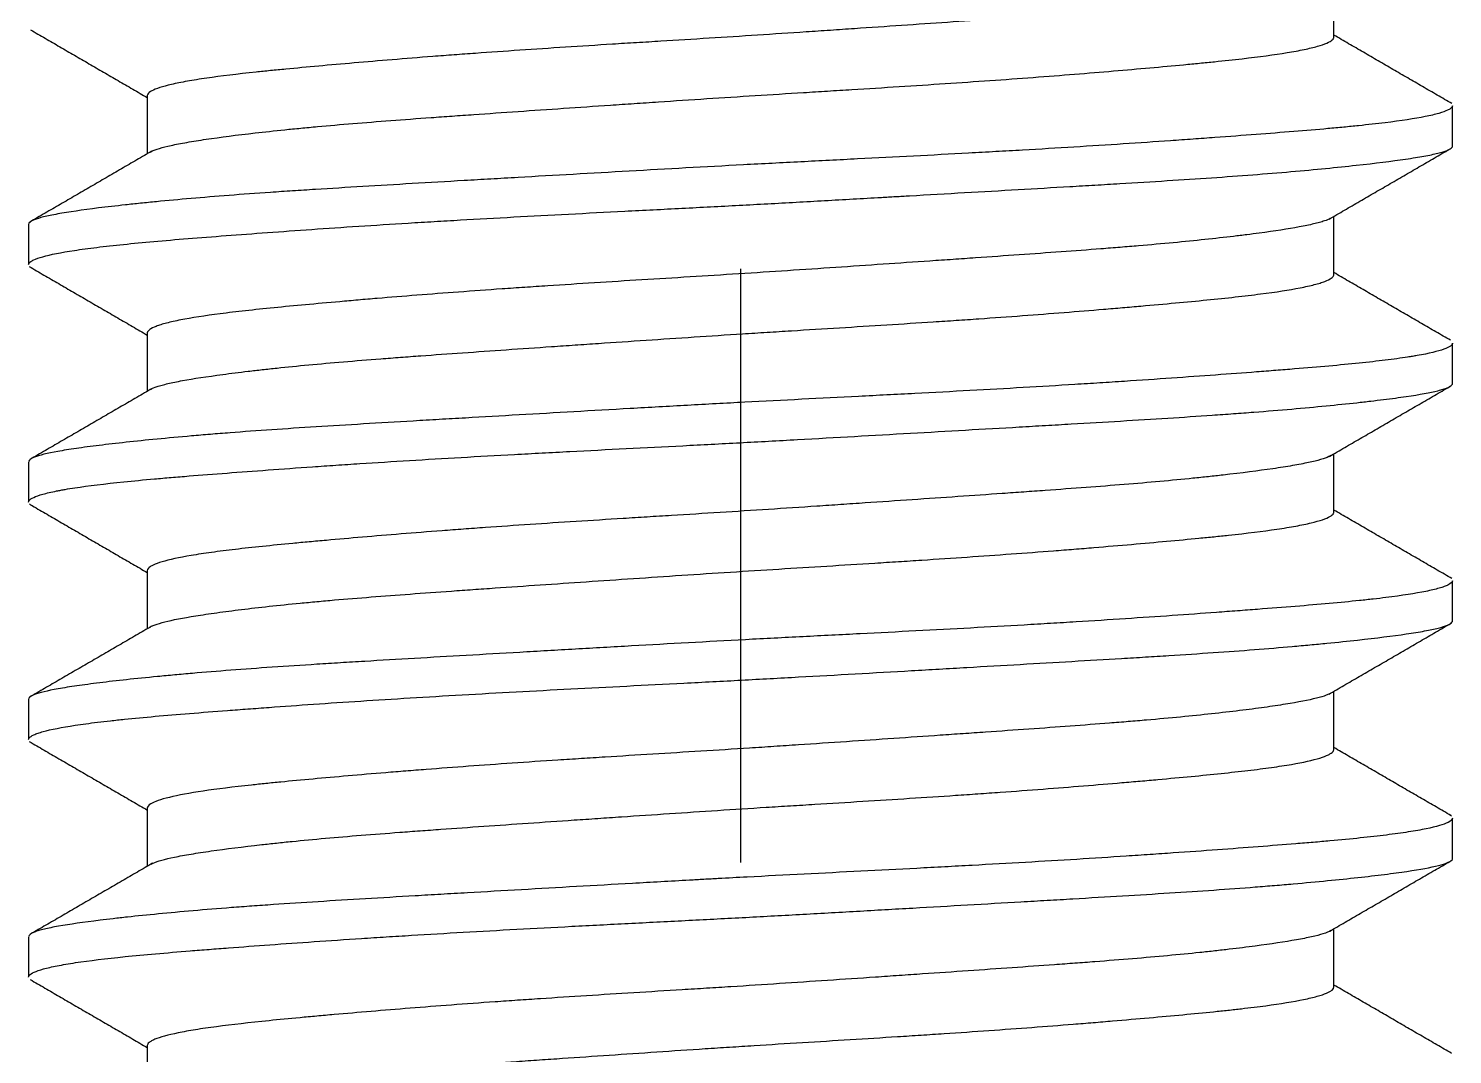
# Model space of a CAD drawing. Extents: x 0 to 790, y 0 to 579.
# Drawn here: x 523.18 to 529.18, y 263.6 to 267.92 of the extents above; entities that cross this region are included whole.
import ezdxf

# ---------------------------------------------------------------- set-up
doc = ezdxf.new("R2010")
doc.units = 0
doc.header["$LTSCALE"] = 10
doc.header["$MEASUREMENT"] = 0
doc.linetypes.add('CENTER', pattern=[2, 1.25, -0.25, 0.25, -0.25])
doc.layers.add('1', color=7, linetype='CONTINUOUS')

msp = doc.modelspace()

# ---------------------------------------------------------------- linework, layer by layer
at = {"layer": '1', "color": 1, "linetype": 'CENTER', "lineweight": -3}
msp.add_line((526.1765, 281.9045), (526.1765, 209.366), dxfattribs=at)
at = {"layer": '1', "color": 7, "linetype": 'Continuous', "lineweight": -3}
for p, q in [((528.6765, 267.8805), (528.6765, 268.1259)), ((523.6765, 267.6344), (523.6765, 267.3892)), ((529.1765, 267.423), (529.1765, 267.5913)), ((523.1765, 267.0913), (523.1765, 266.9237)), ((528.6765, 266.8801), (528.6765, 267.1259)), ((523.6765, 266.635), (523.6765, 266.3892)), ((529.1765, 266.4239), (529.1765, 266.5921)), ((523.1765, 266.0915), (523.1765, 265.9233)), ((528.6765, 265.8808), (528.6765, 266.1259)), ((523.6765, 265.6348), (523.6765, 265.3892)), ((529.1765, 265.4234), (529.1765, 265.5912)), ((528.6765, 264.8801), (528.6765, 265.126)), ((523.1765, 265.0918), (523.1765, 264.9239)), ((523.6765, 264.6346), (523.6765, 264.3891)), ((529.1765, 264.4235), (529.1765, 264.5918)), ((523.1765, 264.0912), (523.1765, 263.9231)), ((528.6765, 263.8804), (528.6765, 264.1259)), ((523.6765, 263.6351), (523.6765, 263.3892))]:
    msp.add_line(p, q, dxfattribs=at)
for points, knots in [([(528.6609, 268.1168), (528.6575, 268.115), (528.6536, 268.1131), (528.639, 268.1071), (528.6262, 268.103), (528.5797, 268.0905), (528.538, 268.0822), (528.4721, 268.0713), (528.4582, 268.0691), (528.4292, 268.0647), (528.4141, 268.0625), (528.367, 268.0558), (528.3333, 268.0514), (528.2251, 268.038), (528.1439, 268.0289), (528.0306, 268.0177), (528.0073, 268.0155), (527.9597, 268.011), (527.9354, 268.0088), (527.8614, 268.0023), (527.8103, 267.9981), (527.652, 267.9855), (527.5399, 267.9773), (527.3913, 267.9667), (527.3612, 267.9645), (527.3, 267.9602), (527.2691, 267.9581), (527.1759, 267.9516), (527.1129, 267.9472), (526.9215, 267.9341), (526.7905, 267.9251), (526.6226, 267.9138), (526.5888, 267.9115), (526.5208, 267.9069), (526.4865, 267.9046), (526.3841, 267.8978), (526.3159, 267.8933), (526.1115, 267.8801), (525.9756, 267.8717), (525.8062, 267.8612), (525.7724, 267.8591), (525.7047, 267.855), (525.6708, 267.8529), (525.57, 267.8466), (525.5038, 267.8424), (525.3083, 267.8297), (525.182, 267.8212), (525.0293, 267.8102), (524.999, 267.808), (524.9389, 267.8035), (524.9091, 267.8012), (524.8207, 267.7945), (524.7636, 267.7899), (524.5979, 267.7764), (524.4947, 267.7674), (524.3507, 267.7544), (524.3046, 267.7501), (524.2382, 267.7437), (524.2166, 267.7416), (524.1747, 267.7374), (524.1544, 267.7353), (524.0558, 267.7249), (523.9867, 267.7165), (523.8974, 267.7037), (523.87, 267.6993), (523.8328, 267.6927), (523.821, 267.6905), (523.7988, 267.686), (523.7884, 267.6838), (523.7401, 267.6726), (523.7124, 267.6635), (523.6872, 267.65), (523.6815, 267.6454), (523.6772, 267.6387), (523.6765, 267.6365), (523.6765, 267.6341), (523.6765, 267.6339), (523.6765, 267.6336)], [0, 0, 0, 0, 0.011894, 0.011894, 0.038927, 0.038927, 0.092992, 0.092992, 0.106509, 0.106509, 0.120025, 0.120025, 0.147058, 0.147058, 0.201124, 0.201124, 0.21464, 0.21464, 0.228157, 0.228157, 0.25519, 0.25519, 0.309255, 0.309255, 0.322772, 0.322772, 0.336288, 0.336288, 0.363321, 0.363321, 0.417387, 0.417387, 0.430903, 0.430903, 0.44442, 0.44442, 0.471453, 0.471453, 0.525518, 0.525518, 0.539035, 0.539035, 0.552551, 0.552551, 0.579584, 0.579584, 0.63365, 0.63365, 0.647166, 0.647166, 0.660683, 0.660683, 0.687716, 0.687716, 0.741781, 0.741781, 0.768814, 0.768814, 0.782331, 0.782331, 0.795847, 0.795847, 0.849913, 0.849913, 0.876946, 0.876946, 0.890462, 0.890462, 0.903978, 0.903978, 0.958044, 0.958044, 0.985077, 0.985077, 0.998594, 0.998594, 1, 1, 1, 1]), ([(523.6892, 267.3966), (523.691, 267.3977), (523.693, 267.3988), (523.7117, 267.4082), (523.7392, 267.4164), (523.7966, 267.4289), (523.8185, 267.4332), (523.8554, 267.4396), (523.8684, 267.4418), (523.8957, 267.4462), (523.91, 267.4484), (523.9843, 267.4594), (524.0531, 267.4683), (524.1704, 267.4817), (524.2118, 267.4862), (524.2776, 267.493), (524.3001, 267.4952), (524.3463, 267.4997), (524.3698, 267.5019), (524.4898, 267.5129), (524.5928, 267.5212), (524.7575, 267.5337), (524.8424, 267.54), (524.9312, 267.5463), (524.9913, 267.5506), (525.0218, 267.5527), (525.1748, 267.5634), (525.301, 267.5721), (525.4954, 267.5854), (525.594, 267.5921), (525.6946, 267.599), (525.7621, 267.6035), (525.7962, 267.6058), (525.9662, 267.6172), (526.102, 267.6262), (526.3057, 267.639), (526.3736, 267.6432), (526.4754, 267.6495), (526.5093, 267.6516), (526.5771, 267.6558), (526.6111, 267.6579), (526.78, 267.6683), (526.9112, 267.6766), (527.1662, 267.6936), (527.2899, 267.7023), (527.5295, 267.7203), (527.6421, 267.7293), (527.8534, 267.7472), (527.9521, 267.756), (528.0664, 267.7667), (528.0888, 267.7689), (528.1322, 267.7731), (528.1533, 267.7752), (528.2149, 267.7815), (528.2535, 267.7856), (528.3624, 267.7981), (528.4256, 267.8066), (528.4924, 267.8175), (528.5052, 267.8197), (528.5293, 267.8241), (528.5407, 267.8263), (528.5727, 267.833), (528.5913, 267.8375), (528.6389, 267.851), (528.6599, 267.86), (528.6724, 267.8713), (528.6742, 267.8736), (528.6761, 267.8774), (528.6765, 267.879), (528.6765, 267.8806)], [0, 0, 0, 0, 0.006897, 0.006897, 0.060776, 0.060776, 0.087716, 0.087716, 0.101186, 0.101186, 0.114655, 0.114655, 0.168535, 0.168535, 0.195474, 0.195474, 0.208944, 0.208944, 0.222414, 0.222414, 0.276294, 0.276294, 0.303233, 0.316703, 0.316703, 0.330173, 0.330173, 0.384052, 0.384052, 0.410992, 0.424462, 0.424462, 0.437932, 0.437932, 0.491811, 0.491811, 0.518751, 0.518751, 0.53222, 0.53222, 0.54569, 0.54569, 0.59957, 0.59957, 0.653449, 0.653449, 0.707328, 0.707328, 0.761208, 0.761208, 0.774678, 0.774678, 0.788147, 0.788147, 0.815087, 0.815087, 0.868966, 0.868966, 0.882436, 0.882436, 0.895906, 0.895906, 0.922846, 0.922846, 0.976725, 0.976725, 0.990195, 0.990195, 1, 1, 1, 1]), ([(529.1765, 267.5915), (529.1761, 267.5855), (529.1692, 267.5793), (529.1467, 267.5685), (529.1341, 267.564), (529.1102, 267.5572), (529.1014, 267.555), (529.0823, 267.5505), (529.072, 267.5482), (529.0166, 267.5371), (528.9603, 267.5285), (528.8579, 267.5159), (528.8208, 267.5117), (528.7705, 267.5065), (528.7603, 267.5055), (528.7394, 267.5034), (528.7288, 267.5024), (528.6964, 267.4993), (528.6743, 267.4973), (528.5602, 267.487), (528.4591, 267.479), (528.2931, 267.4664), (528.2354, 267.462), (528.145, 267.4554), (528.1143, 267.4532), (528.0516, 267.4487), (528.0197, 267.4465), (527.8585, 267.4353), (527.7232, 267.4264), (527.5106, 267.4133), (527.4382, 267.409), (527.3272, 267.4026), (527.2897, 267.4005), (527.2141, 267.3963), (527.1758, 267.3941), (526.9838, 267.3837), (526.8279, 267.3757), (526.5907, 267.3636), (526.511, 267.3595), (526.3907, 267.3534), (526.3505, 267.3513), (526.2697, 267.3471), (526.2291, 267.345), (526.026, 267.3342), (525.8656, 267.3252), (525.549, 267.3073), (525.3927, 267.2984), (525.2001, 267.2873), (525.1617, 267.2851), (525.0859, 267.2807), (525.0484, 267.2786), (524.937, 267.2722), (524.8644, 267.268), (524.6509, 267.2555), (524.5148, 267.2474), (524.3524, 267.2372), (524.3203, 267.2351), (524.2572, 267.231), (524.2263, 267.2289), (524.1354, 267.2227), (524.0772, 267.2185), (523.9098, 267.2056), (523.8077, 267.1966), (523.6923, 267.1854), (523.6698, 267.1832), (523.6261, 267.1787), (523.6049, 267.1765), (523.5439, 267.1698), (523.5062, 267.1655), (523.4021, 267.1525), (523.3445, 267.1442), (523.2875, 267.1339), (523.2769, 267.1319), (523.2571, 267.1278), (523.248, 267.1257), (523.2232, 267.1196), (523.2099, 267.1156), (523.1842, 267.1051), (523.1764, 267.0987), (523.1765, 267.092)], [0, 0, 0, 0, 0.036125, 0.036125, 0.061782, 0.061782, 0.074611, 0.074611, 0.087439, 0.087439, 0.138753, 0.138753, 0.16441, 0.16441, 0.170824, 0.170824, 0.177238, 0.177238, 0.190066, 0.190066, 0.24138, 0.24138, 0.267037, 0.267037, 0.279865, 0.279865, 0.292694, 0.292694, 0.344007, 0.344007, 0.369664, 0.369664, 0.382493, 0.382493, 0.395321, 0.395321, 0.446635, 0.446635, 0.472291, 0.472291, 0.48512, 0.48512, 0.497948, 0.497948, 0.549262, 0.549262, 0.600576, 0.600576, 0.613404, 0.613404, 0.626232, 0.626232, 0.651889, 0.651889, 0.703203, 0.703203, 0.716031, 0.716031, 0.72886, 0.72886, 0.754517, 0.754517, 0.80583, 0.80583, 0.818659, 0.818659, 0.831487, 0.831487, 0.857144, 0.857144, 0.908458, 0.908458, 0.921286, 0.921286, 0.934114, 0.934114, 0.959771, 0.959771, 1, 1, 1, 1]), ([(523.1765, 266.9227), (523.1764, 266.9248), (523.1772, 266.927), (523.1802, 266.9313), (523.1826, 266.9335), (523.1874, 266.9369), (523.1892, 266.938), (523.1932, 266.9403), (523.2042, 266.9459), (523.2202, 266.9515), (523.268, 266.965), (523.3123, 266.9738), (523.3833, 266.9847), (523.3983, 266.9868), (523.4299, 266.9911), (523.4465, 266.9933), (523.4985, 266.9996), (523.5359, 267.0038), (523.6561, 267.0161), (523.7469, 267.0242), (523.8991, 267.0365), (523.9526, 267.0406), (524.0649, 267.0492), (524.1232, 267.0535), (524.3036, 267.0667), (524.4316, 267.0756), (524.635, 267.0889), (524.7047, 267.0934), (524.8123, 267.1), (524.8487, 267.1022), (524.9218, 267.1065), (524.9586, 267.1086), (525.1438, 267.1193), (525.2958, 267.1275), (525.5295, 267.1397), (525.6084, 267.1437), (525.7281, 267.1498), (525.7684, 267.1519), (525.849, 267.156), (525.8892, 267.158), (526.01, 267.1642), (526.0903, 267.1684), (526.2507, 267.1769), (526.4109, 267.1856), (526.5706, 267.1946), (526.6901, 267.2014), (526.73, 267.2036), (526.7896, 267.207), (526.8095, 267.2082), (526.8491, 267.2104), (526.8689, 267.2116), (527.0457, 267.2217), (527.198, 267.2304), (527.4195, 267.2432), (527.4922, 267.2474), (527.5994, 267.2536), (527.6348, 267.2557), (527.7051, 267.2598), (527.74, 267.2619), (527.9116, 267.2722), (528.0402, 267.2803), (528.2206, 267.2927), (528.2786, 267.2969), (528.3904, 267.3055), (528.4442, 267.3099), (528.5989, 267.3234), (528.6904, 267.3324), (528.8514, 267.3499), (528.9208, 267.3585), (528.9932, 267.3691), (529.007, 267.3712), (529.0328, 267.3754), (529.0449, 267.3775), (529.0788, 267.3836), (529.0982, 267.3877), (529.1469, 267.3998), (529.1668, 267.4078), (529.1746, 267.4172), (529.1753, 267.4183), (529.1762, 267.4203), (529.1764, 267.4213), (529.1765, 267.4223)], [0, 0, 0, 0, 0.012724, 0.012724, 0.025553, 0.025553, 0.031967, 0.031967, 0.038381, 0.064038, 0.064038, 0.115352, 0.115352, 0.12818, 0.12818, 0.141008, 0.141008, 0.166665, 0.166665, 0.217979, 0.217979, 0.243636, 0.243636, 0.269292, 0.269292, 0.320606, 0.320606, 0.346263, 0.346263, 0.359091, 0.359091, 0.37192, 0.37192, 0.423233, 0.423233, 0.44889, 0.44889, 0.461718, 0.461718, 0.474547, 0.474547, 0.500204, 0.500204, 0.52586, 0.551517, 0.551517, 0.564346, 0.564346, 0.57076, 0.57076, 0.577174, 0.577174, 0.628488, 0.628488, 0.654144, 0.654144, 0.666973, 0.666973, 0.679801, 0.679801, 0.731115, 0.731115, 0.756772, 0.756772, 0.782429, 0.782429, 0.833742, 0.833742, 0.885056, 0.885056, 0.897884, 0.897884, 0.910713, 0.910713, 0.936369, 0.936369, 0.987683, 0.987683, 0.994097, 0.994097, 1, 1, 1, 1]), ([(528.6611, 267.117), (528.6548, 267.1135), (528.6466, 267.11), (528.6303, 267.1045), (528.6234, 267.1024), (528.6083, 267.0982), (528.6001, 267.0961), (528.5735, 267.0897), (528.5531, 267.0855), (528.4842, 267.0728), (528.428, 267.0641), (528.3449, 267.053), (528.3276, 267.0507), (528.2917, 267.0462), (528.2731, 267.0439), (528.2158, 267.0371), (528.1754, 267.0326), (528.0482, 267.0191), (527.9551, 267.0103), (527.8283, 266.9996), (527.8024, 266.9975), (527.7495, 266.9932), (527.7225, 266.9911), (527.6406, 266.9848), (527.5845, 266.9806), (527.4124, 266.9681), (527.2923, 266.9597), (527.1354, 266.9488), (527.1037, 266.9466), (527.0396, 266.9422), (527.0071, 266.94), (526.9092, 266.9333), (526.8435, 266.9288), (526.6448, 266.9152), (526.5106, 266.9061), (526.3064, 266.8927), (526.2379, 266.8882), (526.0999, 266.8794), (526.0314, 266.8751), (525.8273, 266.8625), (525.6931, 266.8543), (525.4947, 266.8418), (525.4291, 266.8376), (525.3313, 266.8311), (525.2989, 266.829), (525.235, 266.8247), (525.2033, 266.8225), (525.0469, 266.8116), (524.9272, 266.8028), (524.7558, 266.7893), (524.7, 266.7848), (524.6185, 266.778), (524.5916, 266.7757), (524.539, 266.7712), (524.5133, 266.7689), (524.3872, 266.7578), (524.2947, 266.7494), (524.1684, 266.7368), (524.1284, 266.7326), (524.0716, 266.7263), (524.0532, 266.7242), (524.0176, 266.72), (524.0005, 266.7178), (523.9182, 266.7072), (523.8628, 266.6986), (523.7952, 266.6854), (523.7752, 266.6809), (523.7492, 266.6741), (523.7411, 266.6719), (523.7265, 266.6673), (523.7198, 266.665), (523.6903, 266.6536), (523.6779, 266.6446), (523.6765, 266.6351), (523.6765, 266.6344), (523.6765, 266.6337)], [0, 0, 0, 0, 0.022492, 0.022492, 0.036008, 0.036008, 0.049525, 0.049525, 0.076557, 0.076557, 0.130623, 0.130623, 0.14414, 0.14414, 0.157656, 0.157656, 0.184689, 0.184689, 0.238755, 0.238755, 0.252271, 0.252271, 0.265788, 0.265788, 0.292821, 0.292821, 0.346886, 0.346886, 0.360403, 0.360403, 0.373919, 0.373919, 0.400952, 0.400952, 0.455018, 0.455018, 0.482051, 0.482051, 0.509084, 0.509084, 0.56315, 0.56315, 0.590183, 0.590183, 0.603699, 0.603699, 0.617215, 0.617215, 0.671281, 0.671281, 0.698314, 0.698314, 0.711831, 0.711831, 0.725347, 0.725347, 0.779413, 0.779413, 0.806446, 0.806446, 0.819962, 0.819962, 0.833479, 0.833479, 0.887544, 0.887544, 0.914577, 0.914577, 0.928094, 0.928094, 0.94161, 0.94161, 0.995676, 0.995676, 1, 1, 1, 1]), ([(523.6906, 266.3975), (523.6973, 266.4013), (523.7064, 266.4052), (523.7241, 266.4111), (523.731, 266.4132), (523.7461, 266.4174), (523.7544, 266.4195), (523.7814, 266.4258), (523.802, 266.43), (523.8715, 266.4428), (523.9278, 266.4514), (524.0276, 266.4648), (524.0634, 266.4693), (524.121, 266.4761), (524.1407, 266.4783), (524.1813, 266.4829), (524.202, 266.4851), (524.3084, 266.4964), (524.4015, 266.5052), (524.5533, 266.5179), (524.6059, 266.5221), (524.6878, 266.5284), (524.7157, 266.5305), (524.7719, 266.5347), (524.8003, 266.5368), (524.9441, 266.5473), (525.0641, 266.5557), (525.2516, 266.5687), (525.3154, 266.5731), (525.4129, 266.5798), (525.4458, 266.582), (525.5118, 266.5865), (525.5449, 266.5888), (525.7107, 266.6001), (525.8448, 266.6091), (526.0482, 266.6226), (526.1163, 266.627), (526.2191, 266.6336), (526.2535, 266.6357), (526.3222, 266.64), (526.3564, 266.6422), (526.5269, 266.6527), (526.6609, 266.6609), (526.8585, 266.6734), (526.9238, 266.6776), (527.0209, 266.6839), (527.0531, 266.6861), (527.1172, 266.6904), (527.149, 266.6926), (527.3059, 266.7035), (527.4255, 266.7123), (527.5963, 266.7258), (527.6796, 266.7325), (527.7596, 266.7393), (527.8121, 266.7438), (527.8381, 266.746), (527.9646, 266.7572), (528.0571, 266.7656), (528.1832, 266.7782), (528.243, 266.7844), (528.2979, 266.7907), (528.3334, 266.7949), (528.3506, 266.7971), (528.4334, 266.8077), (528.4889, 266.8163), (528.5567, 266.8295), (528.5867, 266.8362), (528.6108, 266.8429), (528.6255, 266.8475), (528.6322, 266.8498), (528.6622, 266.8612), (528.6748, 266.8703), (528.6764, 266.8795), (528.6765, 266.8801), (528.6765, 266.8806)], [0, 0, 0, 0, 0.025043, 0.025043, 0.038536, 0.038536, 0.052029, 0.052029, 0.079015, 0.079015, 0.132988, 0.132988, 0.159974, 0.159974, 0.173467, 0.173467, 0.18696, 0.18696, 0.240933, 0.240933, 0.267919, 0.267919, 0.281412, 0.281412, 0.294905, 0.294905, 0.348877, 0.348877, 0.375863, 0.375863, 0.389357, 0.389357, 0.40285, 0.40285, 0.456822, 0.456822, 0.483808, 0.483808, 0.497301, 0.497301, 0.510794, 0.510794, 0.564767, 0.564767, 0.591753, 0.591753, 0.605246, 0.605246, 0.618739, 0.618739, 0.672711, 0.672711, 0.699698, 0.713191, 0.713191, 0.726684, 0.726684, 0.780656, 0.780656, 0.807642, 0.821135, 0.821135, 0.834628, 0.834628, 0.888601, 0.888601, 0.915587, 0.92908, 0.92908, 0.942573, 0.942573, 0.996546, 0.996546, 1, 1, 1, 1]), ([(529.1765, 266.5916), (529.1764, 266.5899), (529.1758, 266.5882), (529.1718, 266.5821), (529.1657, 266.5776), (529.1378, 266.5642), (529.1066, 266.5552), (529.0517, 266.5441), (529.034, 266.5408), (529.0145, 266.5375), (529.0011, 266.5353), (528.9942, 266.5342), (528.9587, 266.5288), (528.9274, 266.5245), (528.8252, 266.5118), (528.7457, 266.5037), (528.6098, 266.4915), (528.5617, 266.4874), (528.4851, 266.4812), (528.459, 266.4791), (528.4056, 266.4749), (528.3784, 266.4728), (528.2398, 266.4623), (528.1203, 266.4535), (527.9285, 266.4401), (527.8625, 266.4357), (527.7601, 266.4289), (527.7254, 266.4267), (527.6554, 266.4222), (527.6201, 266.42), (527.4421, 266.4091), (527.2949, 266.4006), (527.067, 266.3882), (526.9898, 266.3841), (526.8722, 266.378), (526.8327, 266.3759), (526.7531, 266.3718), (526.7133, 266.3698), (526.5141, 266.3596), (526.3542, 266.3516), (526.1136, 266.3388), (526.0333, 266.3345), (525.9126, 266.3278), (525.8724, 266.3256), (525.7918, 266.321), (525.7515, 266.3188), (525.5515, 266.3075), (525.3955, 266.2985), (525.1669, 266.2854), (525.0917, 266.2811), (524.9802, 266.2747), (524.9248, 266.2715), (524.87, 266.2683), (524.8336, 266.2662), (524.8154, 266.2651), (524.6533, 266.2557), (524.517, 266.2476), (524.2595, 266.2313), (524.1384, 266.2232), (523.9968, 266.2123), (523.9691, 266.2101), (523.9152, 266.2057), (523.8363, 266.199), (523.7634, 266.1923), (523.6257, 266.179), (523.5444, 266.1702), (523.4564, 266.1593), (523.4395, 266.1571), (523.4073, 266.1528), (523.392, 266.1507), (523.3485, 266.1444), (523.3226, 266.1403), (523.2544, 266.128), (523.2212, 266.12), (523.1956, 266.1098), (523.1912, 266.1077), (523.1842, 266.1036), (523.1815, 266.1015), (523.1775, 266.097), (523.1765, 266.0945), (523.1765, 266.092)], [0, 0, 0, 0, 0.010059, 0.010059, 0.035715, 0.035715, 0.087029, 0.087029, 0.099857, 0.106272, 0.106272, 0.112686, 0.112686, 0.138343, 0.138343, 0.189656, 0.189656, 0.215313, 0.215313, 0.228142, 0.228142, 0.24097, 0.24097, 0.292284, 0.292284, 0.317941, 0.317941, 0.330769, 0.330769, 0.343597, 0.343597, 0.394911, 0.394911, 0.420568, 0.420568, 0.433396, 0.433396, 0.446225, 0.446225, 0.497538, 0.497538, 0.523195, 0.523195, 0.536024, 0.536024, 0.548852, 0.548852, 0.600166, 0.600166, 0.625823, 0.625823, 0.638651, 0.645065, 0.645065, 0.651479, 0.651479, 0.702793, 0.702793, 0.754107, 0.754107, 0.766935, 0.766935, 0.779764, 0.805421, 0.805421, 0.856734, 0.856734, 0.869563, 0.869563, 0.882391, 0.882391, 0.908048, 0.908048, 0.959362, 0.959362, 0.97219, 0.97219, 0.985018, 0.985018, 1, 1, 1, 1]), ([(523.1765, 265.9228), (523.1765, 265.925), (523.1773, 265.9272), (523.1854, 265.9382), (523.2047, 265.9472), (523.2528, 265.9607), (523.2721, 265.9652), (523.3002, 265.9707), (523.3061, 265.9719), (523.3182, 265.9741), (523.3368, 265.9774), (523.3571, 265.9807), (523.4285, 265.9915), (523.4972, 265.9998), (523.6176, 266.0122), (523.6606, 266.0163), (523.7295, 266.0224), (523.7533, 266.0245), (523.802, 266.0286), (523.8768, 266.0347), (523.9568, 266.0409), (524.0679, 266.0494), (524.1256, 266.0537), (524.2457, 266.0624), (524.3079, 266.0669), (524.4048, 266.0736), (524.4376, 266.0759), (524.5045, 266.0804), (524.5383, 266.0826), (524.709, 266.0938), (524.8512, 266.1025), (525.0724, 266.1152), (525.1475, 266.1194), (525.2623, 266.1256), (525.3008, 266.1277), (525.3787, 266.1318), (525.4181, 266.1339), (525.6147, 266.1441), (525.7733, 266.1521), (526.013, 266.1644), (526.0932, 266.1685), (526.214, 266.175), (526.2543, 266.1771), (526.3351, 266.1815), (526.3757, 266.1838), (526.578, 266.195), (526.8954, 266.213), (527.2007, 266.2305), (527.3875, 266.2413), (527.4246, 266.2435), (527.4977, 266.2477), (527.606, 266.254), (527.7103, 266.2601), (527.9137, 266.2724), (528.0423, 266.2804), (528.194, 266.2908), (528.224, 266.293), (528.2825, 266.2972), (528.3111, 266.2994), (528.3949, 266.3059), (528.4482, 266.3103), (528.6005, 266.3235), (528.6919, 266.3325), (528.7931, 266.3436), (528.8127, 266.3458), (528.8505, 266.3502), (528.8686, 266.3524), (528.9207, 266.3589), (528.9522, 266.3631), (529.0378, 266.3757), (529.0826, 266.3838), (529.1232, 266.3939), (529.1306, 266.3959), (529.1437, 266.4), (529.1494, 266.4021), (529.1642, 266.4082), (529.1707, 266.4123), (529.1755, 266.4184), (529.1763, 266.4204), (529.1765, 266.4224)], [0, 0, 0, 0, 0.013137, 0.013137, 0.064451, 0.064451, 0.090107, 0.090107, 0.096522, 0.096522, 0.102936, 0.115764, 0.115764, 0.167078, 0.167078, 0.192735, 0.192735, 0.205563, 0.205563, 0.218392, 0.244048, 0.244048, 0.269705, 0.269705, 0.295362, 0.295362, 0.308191, 0.308191, 0.321019, 0.321019, 0.372333, 0.372333, 0.397989, 0.397989, 0.410818, 0.410818, 0.423646, 0.423646, 0.47496, 0.47496, 0.500617, 0.500617, 0.513445, 0.513445, 0.526274, 0.526274, 0.577587, 0.628901, 0.628901, 0.641729, 0.641729, 0.654558, 0.680215, 0.680215, 0.731528, 0.731528, 0.744357, 0.744357, 0.757185, 0.757185, 0.782842, 0.782842, 0.834156, 0.834156, 0.846984, 0.846984, 0.859812, 0.859812, 0.885469, 0.885469, 0.936783, 0.936783, 0.949611, 0.949611, 0.96244, 0.96244, 0.988097, 0.988097, 1, 1, 1, 1]), ([(528.6638, 266.1185), (528.6614, 266.1171), (528.6586, 266.1156), (528.6379, 266.1058), (528.6093, 266.0976), (528.56, 266.087), (528.5494, 266.0849), (528.5268, 266.0806), (528.5148, 266.0785), (528.4769, 266.072), (528.4492, 266.0676), (528.3588, 266.0544), (528.2889, 266.0455), (528.1896, 266.0342), (528.1691, 266.032), (528.1269, 266.0274), (528.1052, 266.0252), (528.0383, 266.0184), (527.9918, 266.0139), (527.8469, 266.0009), (527.7431, 265.9926), (527.5767, 265.98), (527.5194, 265.9758), (527.4307, 265.9695), (527.4007, 265.9673), (527.3404, 265.9631), (527.31, 265.9609), (527.1567, 265.9502), (527.0301, 265.9415), (526.8343, 265.9281), (526.7681, 265.9236), (526.6672, 265.9168), (526.6332, 265.9145), (526.5655, 265.9099), (526.5316, 265.9076), (526.3621, 265.8963), (526.2262, 265.8874), (526.0219, 265.8745), (525.9537, 265.8703), (525.8513, 265.864), (525.8171, 265.8619), (525.7491, 265.8577), (525.7153, 265.8556), (525.5476, 265.8452), (525.4168, 265.8369), (525.2257, 265.8241), (525.1629, 265.8197), (525.07, 265.8131), (525.0392, 265.8109), (524.9783, 265.8064), (524.9482, 265.8042), (524.8002, 265.793), (524.6886, 265.784), (524.5312, 265.7705), (524.4804, 265.7661), (524.4068, 265.7595), (524.3827, 265.7573), (524.3353, 265.753), (524.3122, 265.7508), (524.1996, 265.7402), (524.119, 265.7319), (524.012, 265.7193), (523.9619, 265.713), (523.9172, 265.7066), (523.8886, 265.7022), (523.8749, 265.7), (523.8099, 265.689), (523.769, 265.6801), (523.7238, 265.6666), (523.7113, 265.6621), (523.6968, 265.6553), (523.6927, 265.653), (523.6858, 265.6485), (523.683, 265.6462), (523.6778, 265.6405), (523.6763, 265.6371), (523.6765, 265.6337)], [0, 0, 0, 0, 0.009483, 0.009483, 0.063362, 0.063362, 0.076832, 0.076832, 0.090302, 0.090302, 0.117241, 0.117241, 0.171121, 0.171121, 0.184591, 0.184591, 0.19806, 0.19806, 0.225, 0.225, 0.278879, 0.278879, 0.305819, 0.305819, 0.319289, 0.319289, 0.332759, 0.332759, 0.386638, 0.386638, 0.413578, 0.413578, 0.427048, 0.427048, 0.440517, 0.440517, 0.494397, 0.494397, 0.521336, 0.521336, 0.534806, 0.534806, 0.548276, 0.548276, 0.602156, 0.602156, 0.629095, 0.629095, 0.642565, 0.642565, 0.656035, 0.656035, 0.709914, 0.709914, 0.736854, 0.736854, 0.750324, 0.750324, 0.763794, 0.763794, 0.817673, 0.817673, 0.844613, 0.858082, 0.858082, 0.871552, 0.871552, 0.925432, 0.925432, 0.952371, 0.952371, 0.965841, 0.965841, 0.979311, 0.979311, 1, 1, 1, 1]), ([(523.1929, 265.9067), (523.1904, 265.9079), (523.1883, 265.9091), (523.1836, 265.912), (523.1815, 265.9137), (523.1799, 265.9155)], [0, 0, 0, 0, 0.41475, 0.41475, 1, 1, 1, 1]), ([(523.6894, 265.3967), (523.691, 265.3977), (523.6928, 265.3987), (523.6988, 265.4017), (523.7036, 265.4038), (523.7202, 265.4101), (523.7339, 265.4142), (523.7831, 265.4267), (523.8265, 265.4351), (523.8941, 265.4459), (523.9083, 265.4481), (523.9381, 265.4525), (523.9537, 265.4548), (524.002, 265.4614), (524.0365, 265.4659), (524.1468, 265.4793), (524.2292, 265.4884), (524.3436, 265.4995), (524.3671, 265.5017), (524.4152, 265.5061), (524.4398, 265.5083), (524.5149, 265.5148), (524.5665, 265.519), (524.7263, 265.5315), (524.8391, 265.5398), (524.9881, 265.5503), (525.0183, 265.5525), (525.0795, 265.5567), (525.1106, 265.5589), (525.2044, 265.5654), (525.2678, 265.5698), (525.4601, 265.583), (525.5912, 265.592), (525.7923, 265.6056), (525.8601, 265.6101), (525.9971, 265.6192), (526.0654, 265.6237), (526.2699, 265.6369), (526.4054, 265.6452), (526.6076, 265.6576), (526.6748, 265.6618), (526.7753, 265.6681), (526.8087, 265.6702), (526.8748, 265.6744), (526.9075, 265.6765), (527.07, 265.6871), (527.1955, 265.6956), (527.3772, 265.7088), (527.4366, 265.7133), (527.5241, 265.7201), (527.553, 265.7223), (527.6098, 265.7269), (527.6377, 265.7291), (527.7749, 265.7404), (527.877, 265.7494), (528.019, 265.7623), (528.0645, 265.7665), (528.1298, 265.7729), (528.1511, 265.775), (528.1925, 265.7792), (528.2126, 265.7813), (528.3099, 265.7918), (528.3778, 265.8001), (528.4651, 265.8129), (528.5051, 265.8194), (528.5394, 265.8261), (528.561, 265.8306), (528.5711, 265.8328), (528.6181, 265.8441), (528.6445, 265.8531), (528.6679, 265.8666), (528.6729, 265.8711), (528.676, 265.8773), (528.6765, 265.879), (528.6765, 265.8807)], [0, 0, 0, 0, 0.006142, 0.006142, 0.019612, 0.019612, 0.046552, 0.046552, 0.100431, 0.100431, 0.113901, 0.113901, 0.127371, 0.127371, 0.15431, 0.15431, 0.20819, 0.20819, 0.22166, 0.22166, 0.235129, 0.235129, 0.262069, 0.262069, 0.315948, 0.315948, 0.329418, 0.329418, 0.342888, 0.342888, 0.369828, 0.369828, 0.423707, 0.423707, 0.450647, 0.450647, 0.477586, 0.477586, 0.531466, 0.531466, 0.558405, 0.558405, 0.571875, 0.571875, 0.585345, 0.585345, 0.639224, 0.639224, 0.666164, 0.666164, 0.679634, 0.679634, 0.693104, 0.693104, 0.746983, 0.746983, 0.773923, 0.773923, 0.787393, 0.787393, 0.800862, 0.800862, 0.854742, 0.854742, 0.881682, 0.895151, 0.895151, 0.908621, 0.908621, 0.962501, 0.962501, 0.98944, 0.98944, 1, 1, 1, 1]), ([(529.1765, 265.5917), (529.1762, 265.5858), (529.1697, 265.5797), (529.1548, 265.5724), (529.1523, 265.5713), (529.1469, 265.569), (529.144, 265.5679), (529.1346, 265.5645), (529.1276, 265.5622), (529.1041, 265.5554), (529.0854, 265.551), (529.02, 265.5377), (528.9643, 265.5291), (528.879, 265.5185), (528.8612, 265.5164), (528.824, 265.5122), (528.8046, 265.5101), (528.7446, 265.5039), (528.7021, 265.4998), (528.5666, 265.4876), (528.4661, 265.4795), (528.3275, 265.469), (528.2992, 265.4668), (528.2412, 265.4625), (528.2114, 265.4603), (528.121, 265.4537), (528.0588, 265.4492), (527.8671, 265.4358), (527.7323, 265.427), (527.5548, 265.416), (527.5189, 265.4138), (527.4461, 265.4095), (527.4093, 265.4073), (527.2974, 265.4009), (527.2221, 265.3967), (526.9937, 265.3842), (526.8383, 265.3762), (526.6006, 265.3641), (526.5205, 265.36), (526.3993, 265.3538), (526.3587, 265.3517), (526.2778, 265.3475), (526.2374, 265.3454), (526.036, 265.3347), (525.8762, 265.3258), (525.6381, 265.3124), (525.5591, 265.3079), (525.4607, 265.3022), (525.4411, 265.3011), (525.4018, 265.2989), (525.3821, 265.2977), (525.3236, 265.2944), (525.2849, 265.2922), (525.0931, 265.2812), (524.9451, 265.2727), (524.7311, 265.2602), (524.6611, 265.2561), (524.5582, 265.2499), (524.5243, 265.2479), (524.457, 265.2437), (524.4239, 265.2417), (524.2614, 265.2315), (524.1406, 265.2233), (523.9726, 265.2104), (523.9189, 265.206), (523.8417, 265.1994), (523.8165, 265.1971), (523.7674, 265.1926), (523.7433, 265.1904), (523.627, 265.1791), (523.5458, 265.1703), (523.4411, 265.1574), (523.409, 265.1532), (523.3653, 265.1468), (523.3515, 265.1448), (523.3253, 265.1406), (523.3129, 265.1385), (523.2549, 265.1281), (523.2217, 265.1201), (523.1841, 265.1053), (523.1758, 265.0985), (523.1765, 265.0913)], [0, 0, 0, 0, 0.035247, 0.035247, 0.041651, 0.041651, 0.048054, 0.048054, 0.060862, 0.060862, 0.086477, 0.086477, 0.137706, 0.137706, 0.150513, 0.150513, 0.163321, 0.163321, 0.188935, 0.188935, 0.240165, 0.240165, 0.252972, 0.252972, 0.26578, 0.26578, 0.291394, 0.291394, 0.342624, 0.342624, 0.355431, 0.355431, 0.368239, 0.368239, 0.393853, 0.393853, 0.445083, 0.445083, 0.470698, 0.470698, 0.483505, 0.483505, 0.496312, 0.496312, 0.547542, 0.547542, 0.573157, 0.573157, 0.57956, 0.57956, 0.585964, 0.585964, 0.598771, 0.598771, 0.650001, 0.650001, 0.675616, 0.675616, 0.688423, 0.688423, 0.70123, 0.70123, 0.75246, 0.75246, 0.778074, 0.778074, 0.790882, 0.790882, 0.803689, 0.803689, 0.854919, 0.854919, 0.880533, 0.880533, 0.893341, 0.893341, 0.906148, 0.906148, 0.957378, 0.957378, 1, 1, 1, 1]), ([(523.1765, 264.9228), (523.1765, 264.9251), (523.1773, 264.9273), (523.1824, 264.934), (523.1889, 264.9385), (523.2037, 264.9452), (523.2094, 264.9475), (523.2226, 264.952), (523.2299, 264.9543), (523.2706, 264.9656), (523.3155, 264.9744), (523.4011, 264.9873), (523.4326, 264.9916), (523.4846, 264.9979), (523.5028, 265), (523.5311, 265.0032), (523.5408, 265.0042), (523.5604, 265.0063), (523.5704, 265.0073), (523.6616, 265.0167), (523.7531, 265.0247), (523.9054, 265.037), (523.9587, 265.0411), (524.0425, 265.0474), (524.0711, 265.0496), (524.1296, 265.0539), (524.1595, 265.0562), (524.3114, 265.0672), (524.5688, 265.0852), (524.8537, 265.1026), (525.153, 265.1198), (525.3058, 265.128), (525.6172, 265.1442), (525.7759, 265.1522), (525.978, 265.1626), (526.0186, 265.1647), (526.0996, 265.1689), (526.1399, 265.171), (526.2608, 265.1775), (526.3411, 265.1818), (526.5808, 265.1951), (526.7392, 265.2041), (526.9159, 265.2142), (526.9355, 265.2154), (526.9747, 265.2176), (526.9943, 265.2187), (527.0528, 265.2221), (527.0914, 265.2243), (527.2062, 265.2309), (527.2813, 265.2352), (527.5026, 265.248), (527.6447, 265.2562), (527.8153, 265.2664), (527.849, 265.2685), (527.9158, 265.2726), (527.9488, 265.2747), (528.0457, 265.2808), (528.108, 265.2849), (528.2281, 265.2932), (528.2859, 265.2974), (528.3969, 265.306), (528.4501, 265.3104), (528.5265, 265.3171), (528.5514, 265.3193), (528.6001, 265.3238), (528.6238, 265.3261), (528.6928, 265.3328), (528.7359, 265.3373), (528.8562, 265.3505), (528.9248, 265.3591), (529.0104, 265.3717), (529.036, 265.3758), (529.0811, 265.3841), (529.1004, 265.3882), (529.1485, 265.4003), (529.1677, 265.4083), (529.1755, 265.4185), (529.1763, 265.4204), (529.1765, 265.4223)], [0, 0, 0, 0, 0.013547, 0.013547, 0.039204, 0.039204, 0.052032, 0.052032, 0.06486, 0.06486, 0.116174, 0.116174, 0.141831, 0.141831, 0.154659, 0.154659, 0.161073, 0.161073, 0.167488, 0.167488, 0.218801, 0.218801, 0.244458, 0.244458, 0.257287, 0.257287, 0.270115, 0.270115, 0.321429, 0.372742, 0.372742, 0.424056, 0.424056, 0.47537, 0.47537, 0.488198, 0.488198, 0.501026, 0.501026, 0.526683, 0.526683, 0.577997, 0.577997, 0.584411, 0.584411, 0.590825, 0.590825, 0.603654, 0.603654, 0.62931, 0.62931, 0.680624, 0.680624, 0.693453, 0.693453, 0.706281, 0.706281, 0.731938, 0.731938, 0.757595, 0.757595, 0.783251, 0.783251, 0.79608, 0.79608, 0.808908, 0.808908, 0.834565, 0.834565, 0.885879, 0.885879, 0.911536, 0.911536, 0.937192, 0.937192, 0.988506, 0.988506, 1, 1, 1, 1]), ([(528.6582, 265.1155), (528.6542, 265.1134), (528.6495, 265.1114), (528.633, 265.1051), (528.6192, 265.1009), (528.5698, 265.0884), (528.5263, 265.08), (528.4452, 265.067), (528.4156, 265.0626), (528.3671, 265.0559), (528.3502, 265.0537), (528.3155, 265.0492), (528.2975, 265.0469), (528.2051, 265.0357), (528.1224, 265.0266), (527.9852, 265.0133), (527.9373, 265.0089), (527.8621, 265.0025), (527.8364, 265.0003), (527.7844, 264.996), (527.758, 264.9939), (527.624, 264.9834), (527.5108, 264.9751), (527.3322, 264.9625), (527.2712, 264.9582), (527.1774, 264.9517), (527.1457, 264.9495), (527.0818, 264.9451), (527.0497, 264.9429), (526.8884, 264.9318), (526.7569, 264.9228), (526.556, 264.9093), (526.4884, 264.9047), (526.386, 264.8979), (526.3517, 264.8957), (526.2829, 264.8911), (526.2485, 264.8889), (526.0771, 264.8779), (525.9412, 264.8696), (525.7392, 264.8571), (525.6722, 264.853), (525.5721, 264.8467), (525.5389, 264.8446), (525.4725, 264.8403), (525.4395, 264.8382), (525.2761, 264.8276), (525.1504, 264.819), (524.969, 264.8058), (524.8801, 264.7991), (524.7941, 264.7923), (524.7373, 264.7878), (524.7092, 264.7855), (524.5714, 264.7741), (524.4692, 264.7652), (524.3277, 264.7523), (524.2599, 264.7459), (524.1966, 264.7396), (524.1554, 264.7354), (524.1353, 264.7333), (524.0378, 264.7228), (523.9701, 264.7144), (523.8547, 264.6972), (523.807, 264.6885), (523.7324, 264.6703), (523.7065, 264.6612), (523.6813, 264.646), (523.6762, 264.6399), (523.6765, 264.6339)], [0, 0, 0, 0, 0.013238, 0.013238, 0.040364, 0.040364, 0.094618, 0.094618, 0.121744, 0.121744, 0.135308, 0.135308, 0.148871, 0.148871, 0.203124, 0.203124, 0.230251, 0.230251, 0.243815, 0.243815, 0.257378, 0.257378, 0.311631, 0.311631, 0.338758, 0.338758, 0.352321, 0.352321, 0.365885, 0.365885, 0.420138, 0.420138, 0.447265, 0.447265, 0.460828, 0.460828, 0.474392, 0.474392, 0.528645, 0.528645, 0.555772, 0.555772, 0.569335, 0.569335, 0.582898, 0.582898, 0.637152, 0.637152, 0.664279, 0.677842, 0.677842, 0.691405, 0.691405, 0.745659, 0.745659, 0.772785, 0.786349, 0.786349, 0.799912, 0.799912, 0.854165, 0.854165, 0.908419, 0.908419, 0.962672, 0.962672, 1, 1, 1, 1]), ([(523.6925, 264.3985), (523.6951, 264.3999), (523.6979, 264.4013), (523.7202, 264.4109), (523.7501, 264.4192), (523.8015, 264.4298), (523.8125, 264.4319), (523.8358, 264.4362), (523.848, 264.4384), (523.8866, 264.4448), (523.9148, 264.4492), (524.0067, 264.4623), (524.0777, 264.4713), (524.179, 264.4826), (524.1999, 264.4849), (524.2427, 264.4894), (524.2646, 264.4917), (524.3317, 264.4984), (524.3783, 264.5028), (524.5239, 264.5157), (524.6284, 264.524), (524.7687, 264.5345), (524.7972, 264.5366), (524.8552, 264.5408), (524.8844, 264.5429), (524.973, 264.5493), (525.0331, 264.5535), (525.2169, 264.5663), (525.3438, 264.575), (525.508, 264.5863), (525.5411, 264.5885), (525.6079, 264.5931), (525.6414, 264.5953), (525.7421, 264.6022), (525.8094, 264.6067), (526.0118, 264.6202), (526.1476, 264.6291), (526.3183, 264.6398), (526.3525, 264.6419), (526.421, 264.6461), (526.4553, 264.6483), (526.5574, 264.6546), (526.6247, 264.6587), (526.8244, 264.6711), (526.9547, 264.6794), (527.1137, 264.6902), (527.1454, 264.6923), (527.2083, 264.6967), (527.2396, 264.6989), (527.3322, 264.7055), (527.3924, 264.71), (527.568, 264.7234), (527.6789, 264.7324), (527.8095, 264.7436), (527.8352, 264.7458), (527.8858, 264.7502), (527.9108, 264.7525), (527.9841, 264.7591), (528.0307, 264.7633), (528.1637, 264.776), (528.2434, 264.7842), (528.3494, 264.7968), (528.3825, 264.8011), (528.4286, 264.8075), (528.4433, 264.8097), (528.4714, 264.814), (528.4847, 264.8162), (528.5481, 264.8271), (528.5881, 264.836), (528.6322, 264.8495), (528.6442, 264.8541), (528.6582, 264.8609), (528.6621, 264.8632), (528.6686, 264.8677), (528.6711, 264.87), (528.6751, 264.8749), (528.6763, 264.8775), (528.6765, 264.88)], [0, 0, 0, 0, 0.009098, 0.009098, 0.063258, 0.063258, 0.076798, 0.076798, 0.090337, 0.090337, 0.117417, 0.117417, 0.171576, 0.171576, 0.185116, 0.185116, 0.198656, 0.198656, 0.225736, 0.225736, 0.279895, 0.279895, 0.293435, 0.293435, 0.306975, 0.306975, 0.334055, 0.334055, 0.388214, 0.388214, 0.401754, 0.401754, 0.415294, 0.415294, 0.442373, 0.442373, 0.496533, 0.496533, 0.510073, 0.510073, 0.523613, 0.523613, 0.550692, 0.550692, 0.604852, 0.604852, 0.618392, 0.618392, 0.631931, 0.631931, 0.659011, 0.659011, 0.71317, 0.71317, 0.72671, 0.72671, 0.74025, 0.74025, 0.76733, 0.76733, 0.821489, 0.821489, 0.848569, 0.848569, 0.862109, 0.862109, 0.875649, 0.875649, 0.929808, 0.929808, 0.956888, 0.956888, 0.970428, 0.970428, 0.983967, 0.983967, 1, 1, 1, 1]), ([(529.1765, 264.5916), (529.1762, 264.5858), (529.1698, 264.5798), (529.1396, 264.5648), (529.1089, 264.5558), (529.0541, 264.5446), (529.0424, 264.5424), (529.0174, 264.538), (529.0041, 264.5358), (528.9622, 264.5293), (528.9314, 264.525), (528.8301, 264.5124), (528.7511, 264.5042), (528.6375, 264.494), (528.614, 264.4919), (528.5658, 264.4878), (528.4918, 264.4816), (528.4126, 264.4755), (528.2475, 264.4629), (528.1283, 264.4541), (527.9679, 264.4429), (527.9352, 264.4406), (527.8687, 264.4361), (527.8351, 264.4339), (527.7332, 264.4272), (527.6639, 264.4227), (527.4517, 264.4097), (527.3047, 264.4012), (527.114, 264.3908), (527.0755, 264.3887), (526.9978, 264.3846), (526.9585, 264.3825), (526.8409, 264.3763), (526.762, 264.3723), (526.5246, 264.3602), (526.3648, 264.3521), (526.1635, 264.3415), (526.103, 264.3382), (526.0422, 264.3349), (526.0017, 264.3327), (525.9814, 264.3316), (525.8802, 264.326), (525.8, 264.3215), (525.5617, 264.308), (525.4057, 264.2991), (525.1762, 264.2859), (525.1004, 264.2816), (524.9879, 264.2751), (524.9507, 264.273), (524.8773, 264.2687), (524.8411, 264.2666), (524.6621, 264.2562), (524.5258, 264.2481), (524.3318, 264.2359), (524.2689, 264.2318), (524.1771, 264.2255), (524.147, 264.2234), (524.088, 264.2192), (524.0592, 264.2171), (523.9183, 264.2063), (523.8158, 264.1974), (523.6772, 264.184), (523.6336, 264.1796), (523.572, 264.1729), (523.5521, 264.1707), (523.5137, 264.1663), (523.4952, 264.1641), (523.4071, 264.1532), (523.3489, 264.1449), (523.2798, 264.1326), (523.2598, 264.1285), (523.2345, 264.1224), (523.2268, 264.1204), (523.2165, 264.1173), (523.2132, 264.1163), (523.2072, 264.1143), (523.2043, 264.1133), (523.1848, 264.1056), (523.1765, 264.099), (523.1765, 264.0921)], [0, 0, 0, 0, 0.034893, 0.034893, 0.086207, 0.086207, 0.099035, 0.099035, 0.111864, 0.111864, 0.137521, 0.137521, 0.188834, 0.188834, 0.201663, 0.201663, 0.214491, 0.240148, 0.240148, 0.291462, 0.291462, 0.30429, 0.30429, 0.317118, 0.317118, 0.342775, 0.342775, 0.394089, 0.394089, 0.406917, 0.406917, 0.419746, 0.419746, 0.445403, 0.445403, 0.496716, 0.496716, 0.509545, 0.515959, 0.515959, 0.522373, 0.522373, 0.54803, 0.54803, 0.599344, 0.599344, 0.625, 0.625, 0.637829, 0.637829, 0.650657, 0.650657, 0.701971, 0.701971, 0.727628, 0.727628, 0.740456, 0.740456, 0.753285, 0.753285, 0.804598, 0.804598, 0.830255, 0.830255, 0.843083, 0.843083, 0.855912, 0.855912, 0.907226, 0.907226, 0.932882, 0.932882, 0.945711, 0.945711, 0.952125, 0.952125, 0.958539, 0.958539, 1, 1, 1, 1]), ([(529.1629, 264.607), (529.1635, 264.6067), (529.1659, 264.6053), (529.168, 264.604), (529.1704, 264.6022), (529.1714, 264.6014), (529.1722, 264.6006)], [0, 0, 0, 0, 0.148473, 0.636783, 0.636783, 1, 1, 1, 1]), ([(523.1765, 263.9228), (523.1765, 263.923), (523.1765, 263.9232), (523.1766, 263.9256), (523.1776, 263.9278), (523.1863, 263.9388), (523.2063, 263.9478), (523.255, 263.9612), (523.2744, 263.9657), (523.3083, 263.9723), (523.3204, 263.9745), (523.3462, 263.9789), (523.36, 263.9811), (523.4325, 263.992), (523.502, 264.0004), (523.6631, 264.0168), (523.7546, 264.0248), (523.8706, 264.0341), (523.8836, 264.0352), (523.91, 264.0373), (523.95, 264.0404), (523.9912, 264.0436), (524.0751, 264.0499), (524.1332, 264.0542), (524.3136, 264.0674), (524.4422, 264.0764), (524.6135, 264.0875), (524.6484, 264.0898), (524.7188, 264.0942), (524.7542, 264.0964), (524.8615, 264.103), (524.9342, 264.1073), (525.1558, 264.12), (525.3081, 264.1282), (525.5044, 264.1384), (525.544, 264.1404), (525.6237, 264.1445), (525.6636, 264.1465), (525.7833, 264.1526), (525.9431, 264.1608), (526.1033, 264.1691), (526.2637, 264.1776), (526.344, 264.182), (526.4646, 264.1887), (526.5048, 264.1909), (526.5853, 264.1954), (526.6256, 264.1977), (526.7454, 264.2045), (526.8243, 264.209), (527.058, 264.2224), (527.21, 264.2311), (527.3951, 264.2418), (527.4502, 264.2449), (527.5048, 264.2481), (527.5411, 264.2502), (527.5591, 264.2513), (527.6489, 264.2565), (527.7187, 264.2606), (527.9222, 264.2729), (528.0502, 264.2809), (528.2305, 264.2934), (528.2886, 264.2976), (528.3728, 264.3042), (528.4003, 264.3064), (528.4538, 264.3108), (528.4798, 264.313), (528.6067, 264.3241), (528.6974, 264.3331), (528.8175, 264.3463), (528.8548, 264.3506), (528.9067, 264.3571), (528.9234, 264.3593), (528.955, 264.3636), (528.97, 264.3657), (529.041, 264.3762), (529.0852, 264.3843), (529.1329, 264.3964), (529.1457, 264.4004), (529.1601, 264.4066), (529.1641, 264.4086), (529.1705, 264.4128), (529.1728, 264.4149), (529.1757, 264.4188), (529.1764, 264.4206), (529.1765, 264.4225)], [0, 0, 0, 0, 0.001129, 0.001129, 0.013957, 0.013957, 0.065271, 0.065271, 0.090927, 0.090927, 0.103756, 0.103756, 0.116584, 0.116584, 0.167898, 0.167898, 0.219212, 0.219212, 0.225626, 0.225626, 0.23204, 0.244868, 0.244868, 0.270525, 0.270525, 0.321839, 0.321839, 0.334667, 0.334667, 0.347496, 0.347496, 0.373152, 0.373152, 0.424466, 0.424466, 0.437294, 0.437294, 0.450123, 0.450123, 0.47578, 0.501436, 0.501436, 0.527093, 0.527093, 0.539922, 0.539922, 0.55275, 0.55275, 0.578407, 0.578407, 0.62972, 0.62972, 0.642549, 0.648963, 0.648963, 0.655377, 0.655377, 0.681034, 0.681034, 0.732348, 0.732348, 0.758005, 0.758005, 0.770833, 0.770833, 0.783661, 0.783661, 0.834975, 0.834975, 0.860632, 0.860632, 0.87346, 0.87346, 0.886289, 0.886289, 0.937602, 0.937602, 0.963259, 0.963259, 0.976087, 0.976087, 0.988916, 0.988916, 1, 1, 1, 1]), ([(528.664, 264.1187), (528.6563, 264.1139), (528.645, 264.1092), (528.6171, 264.1004), (528.6013, 264.0962), (528.5733, 264.0899), (528.5633, 264.0877), (528.5418, 264.0835), (528.5305, 264.0813), (528.4706, 264.0706), (528.4127, 264.0619), (528.311, 264.0485), (528.2746, 264.044), (528.2163, 264.0372), (528.1962, 264.035), (528.1548, 264.0304), (528.1336, 264.0281), (528.0251, 264.0169), (527.9306, 264.0081), (527.7773, 263.9954), (527.6977, 263.9891), (527.6138, 263.9828), (527.5569, 263.9786), (527.528, 263.9765), (527.3823, 263.9659), (527.2612, 263.9575), (527.0726, 263.9445), (526.9767, 263.9379), (526.8781, 263.9311), (526.8118, 263.9266), (526.7783, 263.9243), (526.611, 263.9129), (526.4762, 263.9038), (526.2726, 263.8905), (526.2045, 263.886), (526.1019, 263.8796), (526.0677, 263.8774), (525.9991, 263.8731), (525.9646, 263.871), (525.7933, 263.8604), (525.6592, 263.8522), (525.4621, 263.8397), (525.397, 263.8355), (525.3006, 263.8291), (525.2686, 263.8269), (525.205, 263.8226), (525.1734, 263.8204), (525.0165, 263.8094), (524.7782, 263.7916), (524.5645, 263.7735), (524.439, 263.7624), (524.4144, 263.7602), (524.3663, 263.7558), (524.3429, 263.7537), (524.2743, 263.7473), (524.2308, 263.7431), (524.1069, 263.7305), (524.0332, 263.7223), (523.9525, 263.7116), (523.9369, 263.7094), (523.9072, 263.7051), (523.893, 263.7029), (523.8525, 263.6964), (523.8282, 263.692), (523.7633, 263.6787), (523.7305, 263.6697), (523.7031, 263.6583), (523.6983, 263.656), (523.6901, 263.6514), (523.6867, 263.6492), (523.6788, 263.6425), (523.6763, 263.6381), (523.6765, 263.6338)], [0, 0, 0, 0, 0.030603, 0.030603, 0.057543, 0.057543, 0.071013, 0.071013, 0.084482, 0.084482, 0.138362, 0.138362, 0.165301, 0.165301, 0.178771, 0.178771, 0.192241, 0.192241, 0.24612, 0.24612, 0.27306, 0.28653, 0.28653, 0.3, 0.3, 0.353879, 0.353879, 0.380819, 0.394288, 0.394288, 0.407758, 0.407758, 0.461638, 0.461638, 0.488577, 0.488577, 0.502047, 0.502047, 0.515517, 0.515517, 0.569396, 0.569396, 0.596336, 0.596336, 0.609806, 0.609806, 0.623275, 0.623275, 0.677155, 0.731034, 0.731034, 0.744504, 0.744504, 0.757974, 0.757974, 0.784913, 0.784913, 0.838793, 0.838793, 0.852262, 0.852262, 0.865732, 0.865732, 0.892672, 0.892672, 0.946551, 0.946551, 0.960021, 0.960021, 0.973491, 0.973491, 1, 1, 1, 1]), ([(523.6884, 263.3961), (523.6901, 263.3972), (523.6921, 263.3983), (523.6983, 263.4015), (523.703, 263.4036), (523.714, 263.4078), (523.7202, 263.4099), (523.7546, 263.4203), (523.7927, 263.4286), (523.8654, 263.4414), (523.9057, 263.4479), (523.9519, 263.4545), (523.984, 263.459), (524.0008, 263.4612), (524.0875, 263.4724), (524.1657, 263.4815), (524.2957, 263.4949), (524.3412, 263.4993), (524.4127, 263.5059), (524.4371, 263.508), (524.4869, 263.5123), (524.5124, 263.5145), (524.6425, 263.5252), (524.7525, 263.5334), (524.984, 263.5501), (525.1054, 263.5586), (525.2647, 263.5696), (525.2968, 263.5718), (525.3613, 263.5762), (525.3937, 263.5784), (525.4913, 263.5851), (525.5569, 263.5896), (525.7556, 263.6031), (525.8903, 263.6122), (526.0617, 263.6234), (526.0961, 263.6257), (526.1648, 263.6301), (526.199, 263.6323), (526.3014, 263.6387), (526.3693, 263.643), (526.572, 263.6555), (526.7057, 263.6637), (526.871, 263.6742), (526.9041, 263.6763), (526.9696, 263.6806), (527.002, 263.6827), (527.0983, 263.6891), (527.1613, 263.6934), (527.3464, 263.7064), (527.4649, 263.7153), (527.6066, 263.7266), (527.6346, 263.7289), (527.69, 263.7334), (527.7172, 263.7357), (527.7971, 263.7425), (527.8484, 263.7469), (527.9963, 263.7601), (528.087, 263.7685), (528.1902, 263.7789), (528.2103, 263.781), (528.2496, 263.7853), (528.2686, 263.7874), (528.3237, 263.7937), (528.3579, 263.7979), (528.4528, 263.8106), (528.506, 263.8192), (528.5599, 263.8303), (528.57, 263.8326), (528.5889, 263.8371), (528.5978, 263.8393), (528.6221, 263.8461), (528.6354, 263.8507), (528.6664, 263.8639), (528.6765, 263.8725), (528.6765, 263.8809)], [0, 0, 0, 0, 0.0071, 0.0071, 0.020546, 0.020546, 0.033993, 0.033993, 0.087779, 0.087779, 0.114673, 0.128119, 0.128119, 0.141566, 0.141566, 0.195352, 0.195352, 0.222246, 0.222246, 0.235692, 0.235692, 0.249139, 0.249139, 0.302925, 0.302925, 0.356712, 0.356712, 0.370159, 0.370159, 0.383605, 0.383605, 0.410498, 0.410498, 0.464285, 0.464285, 0.477732, 0.477732, 0.491178, 0.491178, 0.518072, 0.518072, 0.571858, 0.571858, 0.585305, 0.585305, 0.598751, 0.598751, 0.625645, 0.625645, 0.679431, 0.679431, 0.692878, 0.692878, 0.706324, 0.706324, 0.733218, 0.733218, 0.787004, 0.787004, 0.800451, 0.800451, 0.813897, 0.813897, 0.840791, 0.840791, 0.894577, 0.894577, 0.908024, 0.908024, 0.921471, 0.921471, 0.948364, 0.948364, 1, 1, 1, 1])]:
    msp.add_open_spline(points, degree=3, knots=knots, dxfattribs=at)
for points in [[(523.1849, 267.9113), (523.4308, 267.7688), (523.6765, 267.6261)], [(529.1742, 267.6005), (528.9253, 267.7447), (528.6765, 267.8892)], [(523.6962, 267.4007), (523.4387, 267.2511), (523.1812, 267.1019)], [(528.6569, 267.1145), (528.9144, 267.2641), (529.172, 267.4134)], [(523.1788, 266.9147), (523.4277, 266.7704), (523.6765, 266.6259)], [(529.1681, 266.6039), (528.9222, 266.7464), (528.6765, 266.8891)], [(523.6968, 266.401), (523.4399, 266.2518), (523.1827, 266.1027)], [(528.6581, 266.1152), (528.9152, 266.2645), (529.1725, 266.4136)], [(523.1848, 265.9114), (523.4308, 265.7688), (523.6765, 265.626)], [(529.1739, 265.6006), (528.9252, 265.7448), (528.6765, 265.8892)], [(528.6548, 265.1134), (528.9123, 265.2629), (529.1698, 265.4122)], [(523.6946, 265.3997), (523.4371, 265.2502), (523.1796, 265.1009)], [(523.1794, 264.9143), (523.428, 264.7702), (523.6765, 264.6259)], [(529.1695, 264.6031), (528.9229, 264.746), (528.6765, 264.8891)], [(523.699, 264.4022), (523.4419, 264.2528), (523.1846, 264.1037)], [(528.6592, 264.1159), (528.9165, 264.2653), (529.1738, 264.4145)], [(523.1831, 263.9122), (523.4299, 263.7692), (523.6765, 263.6259)], [(529.1727, 263.6013), (528.9246, 263.7452), (528.6765, 263.8892)]]:
    msp.add_open_spline(points, degree=2, dxfattribs=at)

doc.saveas('drawing.dxf')
